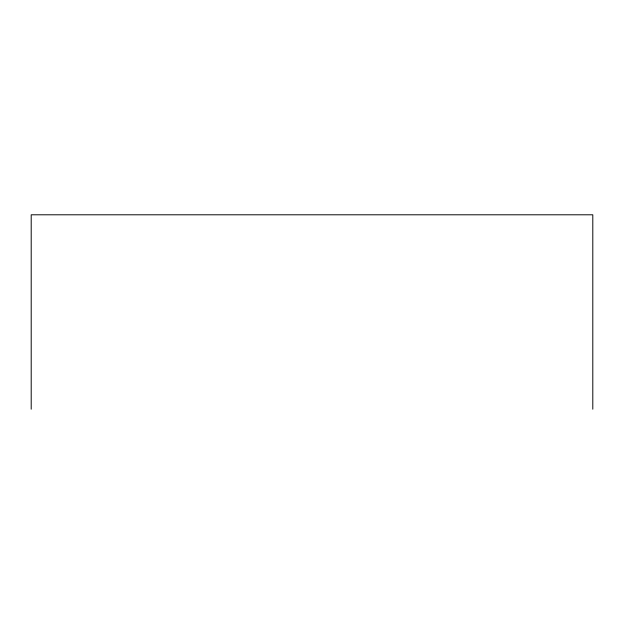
<?xml version="1.0" encoding="UTF-8"?>
<svg xmlns="http://www.w3.org/2000/svg" width="624" height="624" viewBox="0 0 624 624"><rect width="100%" height="100%" fill="white"/><g stroke="black" fill="none" stroke-linecap="round" stroke-linejoin="round"><path stroke-width="0.94" d="M592.8 409.204L592.8 214.796L31.2 214.796L31.2 409.204"/></g></svg>
